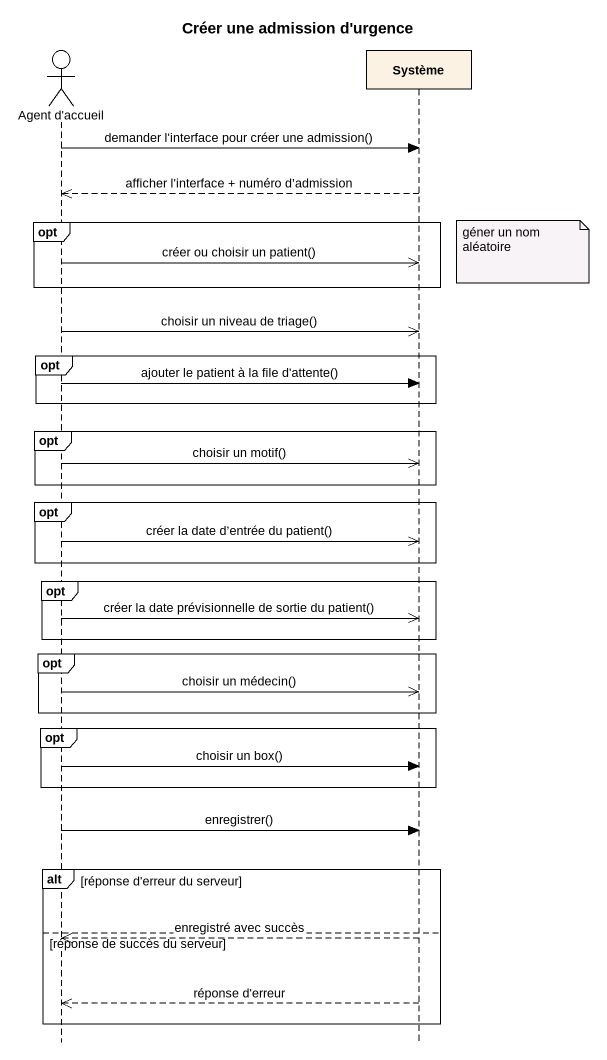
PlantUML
@startuml
title Créer une admission d'urgence
hide footbox
actor "Agent d'accueil" as Agent_d_accueil
participant Système

Agent_d_accueil -> Système : demander l'interface pour créer une admission()
Système -->> Agent_d_accueil : afficher l'interface + numéro d’admission
opt
  note right of Système : géner un nom aléatoire
  Agent_d_accueil ->> Système : créer ou choisir un patient()
end
Agent_d_accueil ->> Système : choisir un niveau de triage()
opt
  Agent_d_accueil -> Système : ajouter le patient à la file d'attente()
end
opt
  Agent_d_accueil ->> Système : choisir un motif()
end
opt
  Agent_d_accueil ->> Système : créer la date d’entrée du patient()
end
opt
  Agent_d_accueil ->> Système : créer la date prévisionnelle de sortie du patient()
end
opt
  Agent_d_accueil ->> Système : choisir un médecin()
end
opt
  Agent_d_accueil -> Système : choisir un box()
end
Agent_d_accueil -> Système : enregistrer()
alt réponse d'erreur du serveur
else réponse de succès du serveur
  Système -->> Agent_d_accueil : enregistré avec succès
  Système -->> Agent_d_accueil : réponse d'erreur
end
@enduml
